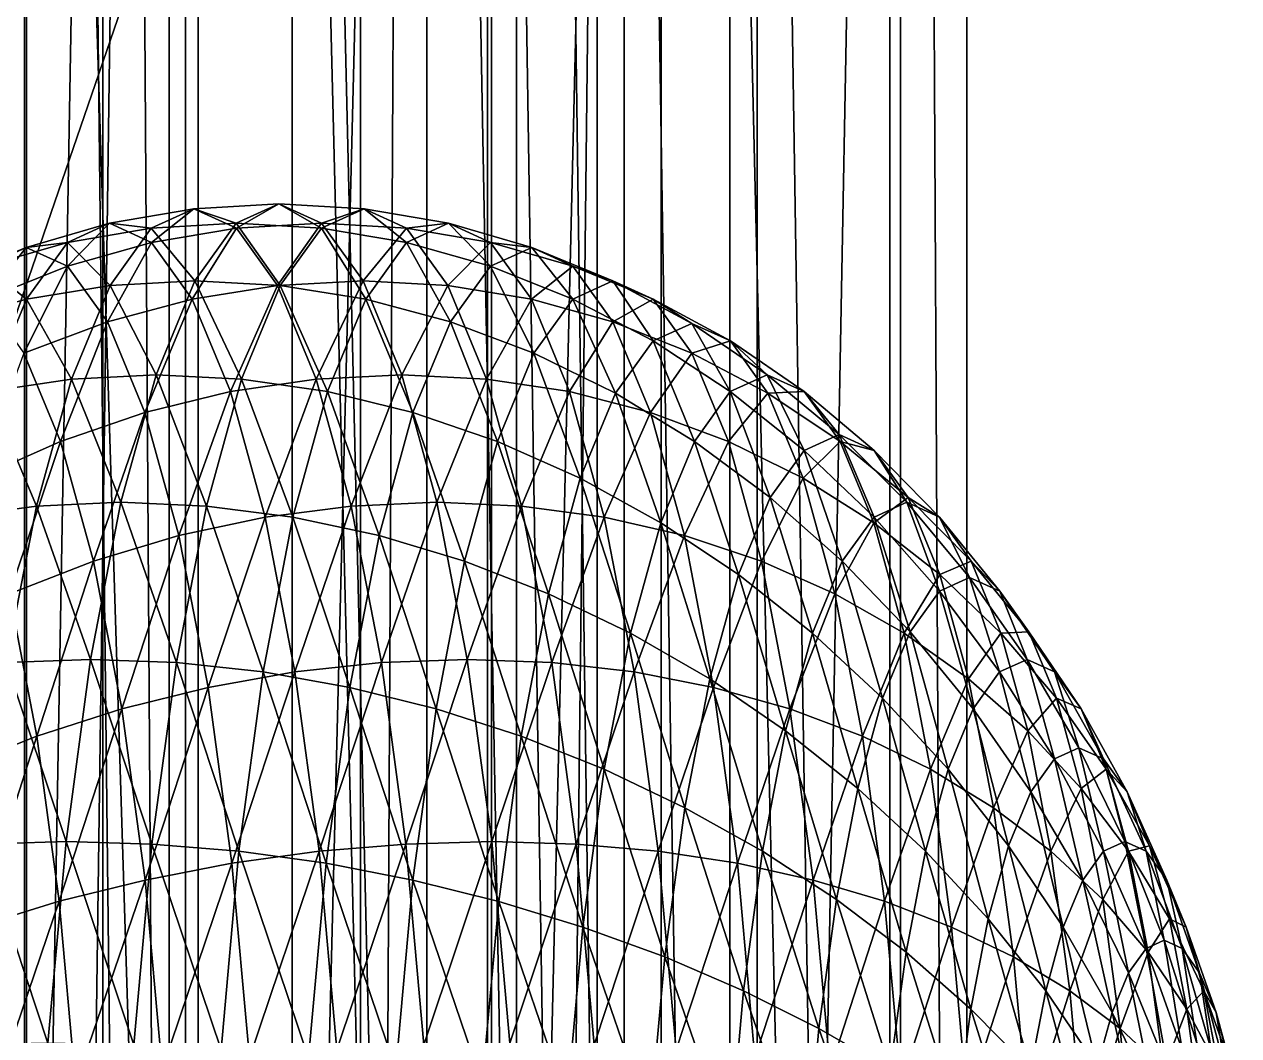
# Model space of a CAD drawing. Header units: metres. Extents: x -1.83 to 1.83, y -2.28 to 6.34.
# Drawn here: x 0.28 to 0.852, y 1.429 to 1.905 of the extents above; entities that cross this region are included whole.
import ezdxf

# ---------------------------------------------------------------- set-up
doc = ezdxf.new("R2010")
doc.units = ezdxf.units.M

msp = doc.modelspace()

# ---------------------------------------------------------------- linework, layer by layer
at = {"layer": 'Prism 17'}
for points in [[(-0.6875, -1.03535, 0.03927), (0.6875, 2.96465, 0.03927), (0.6875, -1.03535, 0.03927)], [(-0.6875, -1.03535, 0.03927), (-0.6875, 2.96465, 0.03927), (0.6875, 2.96465, 0.03927)], [(0.28125, -1.03535, -0.11698), (0.21875, 2.96465, -0.05448), (0.21875, -1.03535, -0.05448)], [(0.28125, -1.03535, -0.11698), (0.28125, 2.96465, -0.11698), (0.21875, 2.96465, -0.05448)], [(0.40625, -1.03535, -0.02323), (0.28125, 2.96465, -0.11698), (0.28125, -1.03535, -0.11698)], [(0.40625, -1.03535, -0.02323), (0.40625, 2.96465, -0.02323), (0.28125, 2.96465, -0.11698)], [(0.5, -1.03535, -0.08573), (0.40625, 2.96465, -0.02323), (0.40625, -1.03535, -0.02323)], [(0.5, -1.03535, -0.08573), (0.5, 2.96465, -0.08573), (0.40625, 2.96465, -0.02323)], [(0.5625, -1.03535, 0.00802), (0.5, 2.96465, -0.08573), (0.5, -1.03535, -0.08573)], [(0.5625, -1.03535, 0.00802), (0.5625, 2.96465, 0.00802), (0.5, 2.96465, -0.08573)], [(0.625, -1.03535, -0.05448), (0.5625, 2.96465, 0.00802), (0.5625, -1.03535, 0.00802)], [(0.625, -1.03535, -0.05448), (0.625, 2.96465, -0.05448), (0.5625, 2.96465, 0.00802)], [(0.6875, -1.03535, 0.03927), (0.625, 2.96465, -0.05448), (0.625, -1.03535, -0.05448)], [(0.6875, -1.03535, 0.03927), (0.6875, 2.96465, 0.03927), (0.625, 2.96465, -0.05448)]]:
    msp.add_3dface(points, dxfattribs=at)
at = {"layer": 'Prism 4'}
for points in [[(0.43834, -1.04699, 0.10907), (0.46953, 4.95301, 0.2558), (0.46953, -1.04699, 0.2558)], [(0.43834, -1.04699, 0.10907), (0.43834, 4.95301, 0.10907), (0.46953, 4.95301, 0.2558)], [(0.54981, -1.04699, 0.0087), (0.43834, 4.95301, 0.10907), (0.43834, -1.04699, 0.10907)], [(0.54981, -1.04699, 0.0087), (0.54981, 4.95301, 0.0087), (0.43834, 4.95301, 0.10907)], [(0.46953, -1.04699, 0.2558), (0.61219, 4.95301, 0.30215), (0.61219, -1.04699, 0.30215)], [(0.46953, -1.04699, 0.2558), (0.46953, 4.95301, 0.2558), (0.61219, 4.95301, 0.30215)], [(0.69247, -1.04699, 0.05506), (0.54981, 4.95301, 0.0087), (0.54981, -1.04699, 0.0087)], [(0.69247, -1.04699, 0.05506), (0.69247, 4.95301, 0.05506), (0.54981, 4.95301, 0.0087)], [(0.61219, -1.04699, 0.30215), (0.72366, 4.95301, 0.20178), (0.72366, -1.04699, 0.20178)], [(0.61219, -1.04699, 0.30215), (0.61219, 4.95301, 0.30215), (0.72366, 4.95301, 0.20178)], [(0.72366, -1.04699, 0.20178), (0.69247, 4.95301, 0.05506), (0.69247, -1.04699, 0.05506)], [(0.72366, -1.04699, 0.20178), (0.72366, 4.95301, 0.20178), (0.69247, 4.95301, 0.05506)]]:
    msp.add_3dface(points, dxfattribs=at)
at = {"layer": 'Prism 5'}
for points in [[(0.2803, -1.04699, 0.34329), (0.36199, 4.95301, 0.46909), (0.36199, -1.04699, 0.46909)], [(0.2803, -1.04699, 0.34329), (0.2803, 4.95301, 0.34329), (0.36199, 4.95301, 0.46909)], [(0.3484, -1.04699, 0.20964), (0.2803, 4.95301, 0.34329), (0.2803, -1.04699, 0.34329)], [(0.3484, -1.04699, 0.20964), (0.3484, 4.95301, 0.20964), (0.2803, 4.95301, 0.34329)], [(0.49819, -1.04699, 0.20179), (0.3484, 4.95301, 0.20964), (0.3484, -1.04699, 0.20964)], [(0.49819, -1.04699, 0.20179), (0.49819, 4.95301, 0.20179), (0.3484, 4.95301, 0.20964)], [(0.36199, -1.04699, 0.46909), (0.51179, 4.95301, 0.46124), (0.51179, -1.04699, 0.46124)], [(0.36199, -1.04699, 0.46909), (0.36199, 4.95301, 0.46909), (0.51179, 4.95301, 0.46124)], [(0.57989, -1.04699, 0.32759), (0.49819, 4.95301, 0.20179), (0.49819, -1.04699, 0.20179)], [(0.57989, -1.04699, 0.32759), (0.57989, 4.95301, 0.32759), (0.49819, 4.95301, 0.20179)], [(0.51179, -1.04699, 0.46124), (0.57989, 4.95301, 0.32759), (0.57989, -1.04699, 0.32759)], [(0.51179, -1.04699, 0.46124), (0.51179, 4.95301, 0.46124), (0.57989, 4.95301, 0.32759)]]:
    msp.add_3dface(points, dxfattribs=at)
at = {"layer": 'Prism 6'}
for points in [[(0.31712, -1.04699, 0.29846), (0.17223, 4.95301, 0.25964), (0.17223, -1.04699, 0.25964)], [(0.31712, -1.04699, 0.29846), (0.31712, 4.95301, 0.29846), (0.17223, 4.95301, 0.25964)], [(0.24987, -1.04699, 0.54942), (0.35594, 4.95301, 0.44335), (0.35594, -1.04699, 0.44335)], [(0.24987, -1.04699, 0.54942), (0.24988, 4.95301, 0.54942), (0.35594, 4.95301, 0.44335)], [(0.35594, -1.04699, 0.44335), (0.31712, 4.95301, 0.29846), (0.31712, -1.04699, 0.29846)], [(0.35594, -1.04699, 0.44335), (0.35594, 4.95301, 0.44335), (0.31712, 4.95301, 0.29846)]]:
    msp.add_3dface(points, dxfattribs=at)
at = {"layer": 'Sphere 5'}
for points in [[(0.33993, 1.80887, 0.21067), (0.32019, 1.81112, 0.15346), (0.35994, 1.81795, 0.18681)], [(0.35994, 1.81795, 0.18681), (0.32019, 1.81112, 0.15346), (0.33997, 1.80214, 0.12987)], [(0.37991, 1.81112, 0.24437), (0.33993, 1.80887, 0.21067), (0.35994, 1.81795, 0.18681)], [(0.35994, 1.81795, 0.18681), (0.33997, 1.80214, 0.12987), (0.37996, 1.80887, 0.16296)], [(0.37991, 1.81112, 0.24437), (0.35994, 1.81795, 0.18681), (0.4, 1.82023, 0.22043)], [(0.4, 1.82023, 0.22043), (0.35994, 1.81795, 0.18681), (0.37996, 1.80887, 0.16296)], [(0.42004, 1.80887, 0.27789), (0.37991, 1.81112, 0.24437), (0.4, 1.82023, 0.22043)], [(0.4, 1.82023, 0.22043), (0.37996, 1.80887, 0.16296), (0.42009, 1.81112, 0.19648)], [(0.42004, 1.80887, 0.27789), (0.4, 1.82023, 0.22043), (0.44006, 1.81795, 0.25404)], [(0.44006, 1.81795, 0.25404), (0.4, 1.82023, 0.22043), (0.42009, 1.81112, 0.19648)], [(0.46003, 1.80214, 0.31098), (0.42004, 1.80887, 0.27789), (0.44006, 1.81795, 0.25404)], [(0.44006, 1.81795, 0.25404), (0.42009, 1.81112, 0.19648), (0.46007, 1.80887, 0.23019)], [(0.46003, 1.80214, 0.31098), (0.44006, 1.81795, 0.25404), (0.47981, 1.81112, 0.2874)], [(0.47981, 1.81112, 0.2874), (0.44006, 1.81795, 0.25404), (0.46007, 1.80887, 0.23019)], [(0.3004, 1.80214, 0.17704), (0.28104, 1.79979, 0.12061), (0.32019, 1.81112, 0.15346)], [(0.32019, 1.81112, 0.15346), (0.28104, 1.79979, 0.12061), (0.30045, 1.79098, 0.09748)], [(0.33993, 1.80887, 0.21067), (0.3004, 1.80214, 0.17704), (0.32019, 1.81112, 0.15346)], [(0.32052, 1.7819, 0.23379), (0.3004, 1.80214, 0.17704), (0.33993, 1.80887, 0.21067)], [(0.32019, 1.81112, 0.15346), (0.30045, 1.79098, 0.09748), (0.33997, 1.80214, 0.12987)], [(0.36043, 1.78405, 0.26759), (0.32052, 1.7819, 0.23379), (0.33993, 1.80887, 0.21067)], [(0.36043, 1.78405, 0.26759), (0.33993, 1.80887, 0.21067), (0.37991, 1.81112, 0.24437)], [(0.37996, 1.80887, 0.16296), (0.33997, 1.80214, 0.12987), (0.35916, 1.77548, 0.10701)], [(0.37996, 1.80887, 0.16296), (0.35916, 1.77548, 0.10701), (0.39936, 1.7819, 0.13983)], [(0.40064, 1.7819, 0.30102), (0.36043, 1.78405, 0.26759), (0.37991, 1.81112, 0.24437)], [(0.40064, 1.7819, 0.30102), (0.37991, 1.81112, 0.24437), (0.42004, 1.80887, 0.27789)], [(0.42009, 1.81112, 0.19648), (0.37996, 1.80887, 0.16296), (0.39936, 1.7819, 0.13983)], [(0.42009, 1.81112, 0.19648), (0.39936, 1.7819, 0.13983), (0.43957, 1.78405, 0.17327)], [(0.44084, 1.77548, 0.33384), (0.40064, 1.7819, 0.30102), (0.42004, 1.80887, 0.27789)], [(0.44084, 1.77548, 0.33384), (0.42004, 1.80887, 0.27789), (0.46003, 1.80214, 0.31098)], [(0.46007, 1.80887, 0.23019), (0.42009, 1.81112, 0.19648), (0.43957, 1.78405, 0.17327)], [(0.46007, 1.80887, 0.23019), (0.43957, 1.78405, 0.17327), (0.47948, 1.7819, 0.20706)], [(0.49955, 1.79098, 0.34337), (0.46003, 1.80214, 0.31098), (0.47981, 1.81112, 0.2874)], [(0.47981, 1.81112, 0.2874), (0.46007, 1.80887, 0.23019), (0.4996, 1.80214, 0.26382)], [(0.4996, 1.80214, 0.26382), (0.46007, 1.80887, 0.23019), (0.47948, 1.7819, 0.20706)], [(0.49955, 1.79098, 0.34337), (0.47981, 1.81112, 0.2874), (0.51896, 1.79979, 0.32025)], [(0.51896, 1.79979, 0.32025), (0.47981, 1.81112, 0.2874), (0.4996, 1.80214, 0.26382)], [(0.3004, 1.80214, 0.17704), (0.26163, 1.79098, 0.14374), (0.28104, 1.79979, 0.12061)], [(0.28122, 1.77548, 0.1999), (0.26163, 1.79098, 0.14374), (0.3004, 1.80214, 0.17704)], [(0.32052, 1.7819, 0.23379), (0.28122, 1.77548, 0.1999), (0.3004, 1.80214, 0.17704)], [(0.33997, 1.80214, 0.12987), (0.30045, 1.79098, 0.09748), (0.31926, 1.76484, 0.07505)], [(0.33997, 1.80214, 0.12987), (0.31926, 1.76484, 0.07505), (0.35916, 1.77548, 0.10701)], [(0.48074, 1.76484, 0.3658), (0.44084, 1.77548, 0.33384), (0.46003, 1.80214, 0.31098)], [(0.48074, 1.76484, 0.3658), (0.46003, 1.80214, 0.31098), (0.49955, 1.79098, 0.34337)], [(0.4996, 1.80214, 0.26382), (0.47948, 1.7819, 0.20706), (0.51878, 1.77548, 0.24095)], [(0.53837, 1.79098, 0.29712), (0.4996, 1.80214, 0.26382), (0.51878, 1.77548, 0.24095)], [(0.51896, 1.79979, 0.32025), (0.4996, 1.80214, 0.26382), (0.53837, 1.79098, 0.29712)], [(0.26163, 1.79098, 0.14374), (0.2428, 1.78405, 0.08852), (0.28104, 1.79979, 0.12061)], [(0.28104, 1.79979, 0.12061), (0.2428, 1.78405, 0.08852), (0.26168, 1.77548, 0.06602)], [(0.28104, 1.79979, 0.12061), (0.26168, 1.77548, 0.06602), (0.30045, 1.79098, 0.09748)], [(0.53832, 1.77548, 0.37483), (0.49955, 1.79098, 0.34337), (0.51896, 1.79979, 0.32025)], [(0.53832, 1.77548, 0.37483), (0.51896, 1.79979, 0.32025), (0.5572, 1.78405, 0.35233)], [(0.5572, 1.78405, 0.35233), (0.51896, 1.79979, 0.32025), (0.53837, 1.79098, 0.29712)], [(0.28122, 1.77548, 0.1999), (0.24282, 1.76484, 0.16616), (0.26163, 1.79098, 0.14374)], [(0.30045, 1.79098, 0.09748), (0.26168, 1.77548, 0.06602), (0.27998, 1.75005, 0.0442)], [(0.30045, 1.79098, 0.09748), (0.27998, 1.75005, 0.0442), (0.31926, 1.76484, 0.07505)], [(0.52002, 1.75005, 0.39665), (0.48074, 1.76484, 0.3658), (0.49955, 1.79098, 0.34337)], [(0.52002, 1.75005, 0.39665), (0.49955, 1.79098, 0.34337), (0.53832, 1.77548, 0.37483)], [(0.53837, 1.79098, 0.29712), (0.51878, 1.77548, 0.24095), (0.55718, 1.76484, 0.27469)], [(0.57608, 1.77548, 0.32983), (0.53837, 1.79098, 0.29712), (0.55718, 1.76484, 0.27469)], [(0.5572, 1.78405, 0.35233), (0.53837, 1.79098, 0.29712), (0.57608, 1.77548, 0.32983)], [(0.34215, 1.73985, 0.28937), (0.32052, 1.7819, 0.23379), (0.36043, 1.78405, 0.26759)], [(0.38243, 1.73787, 0.32272), (0.34215, 1.73985, 0.28937), (0.36043, 1.78405, 0.26759)], [(0.38243, 1.73787, 0.32272), (0.36043, 1.78405, 0.26759), (0.40064, 1.7819, 0.30102)], [(0.43957, 1.78405, 0.17327), (0.39936, 1.7819, 0.13983), (0.41757, 1.73787, 0.11813)], [(0.43957, 1.78405, 0.17327), (0.41757, 1.73787, 0.11813), (0.45785, 1.73985, 0.15148)], [(0.47948, 1.7819, 0.20706), (0.43957, 1.78405, 0.17327), (0.45785, 1.73985, 0.15148)], [(0.57604, 1.75576, 0.40512), (0.53832, 1.77548, 0.37483), (0.5572, 1.78405, 0.35233)], [(0.57604, 1.75576, 0.40512), (0.5572, 1.78405, 0.35233), (0.59425, 1.76402, 0.38342)], [(0.59425, 1.76402, 0.38342), (0.5572, 1.78405, 0.35233), (0.57608, 1.77548, 0.32983)], [(0.30231, 1.73787, 0.25549), (0.28122, 1.77548, 0.1999), (0.32052, 1.7819, 0.23379)], [(0.34215, 1.73985, 0.28937), (0.30231, 1.73787, 0.25549), (0.32052, 1.7819, 0.23379)], [(0.39936, 1.7819, 0.13983), (0.35916, 1.77548, 0.10701), (0.37716, 1.73195, 0.08556)], [(0.39936, 1.7819, 0.13983), (0.37716, 1.73195, 0.08556), (0.41757, 1.73787, 0.11813)], [(0.42284, 1.73195, 0.35529), (0.38243, 1.73787, 0.32272), (0.40064, 1.7819, 0.30102)], [(0.42284, 1.73195, 0.35529), (0.40064, 1.7819, 0.30102), (0.44084, 1.77548, 0.33384)], [(0.47948, 1.7819, 0.20706), (0.45785, 1.73985, 0.15148), (0.49769, 1.73787, 0.18536)], [(0.51878, 1.77548, 0.24095), (0.47948, 1.7819, 0.20706), (0.49769, 1.73787, 0.18536)], [(0.26321, 1.73195, 0.22135), (0.24282, 1.76484, 0.16616), (0.28122, 1.77548, 0.1999)], [(0.30231, 1.73787, 0.25549), (0.26321, 1.73195, 0.22135), (0.28122, 1.77548, 0.1999)], [(0.35916, 1.77548, 0.10701), (0.31926, 1.76484, 0.07505), (0.33692, 1.72214, 0.05401)], [(0.35916, 1.77548, 0.10701), (0.33692, 1.72214, 0.05401), (0.37716, 1.73195, 0.08556)], [(0.46308, 1.72214, 0.38684), (0.42284, 1.73195, 0.35529), (0.44084, 1.77548, 0.33384)], [(0.46308, 1.72214, 0.38684), (0.44084, 1.77548, 0.33384), (0.48074, 1.76484, 0.3658)], [(0.51878, 1.77548, 0.24095), (0.49769, 1.73787, 0.18536), (0.53679, 1.73195, 0.2195)], [(0.55718, 1.76484, 0.27469), (0.51878, 1.77548, 0.24095), (0.53679, 1.73195, 0.2195)], [(0.55838, 1.73122, 0.42616), (0.52002, 1.75005, 0.39665), (0.53832, 1.77548, 0.37483)], [(0.55838, 1.73122, 0.42616), (0.53832, 1.77548, 0.37483), (0.57604, 1.75576, 0.40512)], [(0.57608, 1.77548, 0.32983), (0.55718, 1.76484, 0.27469), (0.59439, 1.75005, 0.30802)], [(0.61246, 1.75576, 0.36172), (0.57608, 1.77548, 0.32983), (0.59439, 1.75005, 0.30802)], [(0.59425, 1.76402, 0.38342), (0.57608, 1.77548, 0.32983), (0.61246, 1.75576, 0.36172)], [(0.31926, 1.76484, 0.07505), (0.27998, 1.75005, 0.0442), (0.29716, 1.70851, 0.02373)], [(0.31926, 1.76484, 0.07505), (0.29716, 1.70851, 0.02373), (0.33692, 1.72214, 0.05401)], [(0.50284, 1.70851, 0.41712), (0.46308, 1.72214, 0.38684), (0.48074, 1.76484, 0.3658)], [(0.50284, 1.70851, 0.41712), (0.48074, 1.76484, 0.3658), (0.52002, 1.75005, 0.39665)], [(0.55718, 1.76484, 0.27469), (0.53679, 1.73195, 0.2195), (0.57484, 1.72214, 0.25365)], [(0.59439, 1.75005, 0.30802), (0.55718, 1.76484, 0.27469), (0.57484, 1.72214, 0.25365)], [(0.61241, 1.73195, 0.434), (0.57604, 1.75576, 0.40512), (0.59425, 1.76402, 0.38342)], [(0.61241, 1.73195, 0.434), (0.59425, 1.76402, 0.38342), (0.62981, 1.73985, 0.41326)], [(0.62981, 1.73985, 0.41326), (0.59425, 1.76402, 0.38342), (0.61246, 1.75576, 0.36172)], [(0.59554, 1.70851, 0.4541), (0.55838, 1.73122, 0.42616), (0.57604, 1.75576, 0.40512)], [(0.59554, 1.70851, 0.4541), (0.57604, 1.75576, 0.40512), (0.61241, 1.73195, 0.434)], [(0.61246, 1.75576, 0.36172), (0.59439, 1.75005, 0.30802), (0.63011, 1.73122, 0.34068)], [(0.64721, 1.73195, 0.39253), (0.61246, 1.75576, 0.36172), (0.63011, 1.73122, 0.34068)], [(0.62981, 1.73985, 0.41326), (0.61246, 1.75576, 0.36172), (0.64721, 1.73195, 0.39253)], [(0.27998, 1.75005, 0.0442), (0.25818, 1.69116, -0.00505), (0.29716, 1.70851, 0.02373)], [(0.54182, 1.69116, 0.4459), (0.50284, 1.70851, 0.41712), (0.52002, 1.75005, 0.39665)], [(0.54182, 1.69116, 0.4459), (0.52002, 1.75005, 0.39665), (0.55838, 1.73122, 0.42616)], [(0.59439, 1.75005, 0.30802), (0.57484, 1.72214, 0.25365), (0.61156, 1.70851, 0.28755)], [(0.63011, 1.73122, 0.34068), (0.59439, 1.75005, 0.30802), (0.61156, 1.70851, 0.28755)], [(0.28585, 1.67811, 0.27511), (0.26321, 1.73195, 0.22135), (0.30231, 1.73787, 0.25549)], [(0.32563, 1.67986, 0.30906), (0.28585, 1.67811, 0.27511), (0.30231, 1.73787, 0.25549)], [(0.32563, 1.67986, 0.30906), (0.30231, 1.73787, 0.25549), (0.34215, 1.73985, 0.28937)], [(0.36597, 1.67811, 0.34234), (0.32563, 1.67986, 0.30906), (0.34215, 1.73985, 0.28937)], [(0.36597, 1.67811, 0.34234), (0.34215, 1.73985, 0.28937), (0.38243, 1.73787, 0.32272)], [(0.40657, 1.67288, 0.37468), (0.36597, 1.67811, 0.34234), (0.38243, 1.73787, 0.32272)], [(0.41757, 1.73787, 0.11813), (0.37716, 1.73195, 0.08556), (0.39343, 1.67288, 0.06617)], [(0.40657, 1.67288, 0.37468), (0.38243, 1.73787, 0.32272), (0.42284, 1.73195, 0.35529)], [(0.41757, 1.73787, 0.11813), (0.39343, 1.67288, 0.06617), (0.43403, 1.67811, 0.09852)], [(0.45785, 1.73985, 0.15148), (0.41757, 1.73787, 0.11813), (0.43403, 1.67811, 0.09852)], [(0.45785, 1.73985, 0.15148), (0.43403, 1.67811, 0.09852), (0.47437, 1.67986, 0.13179)], [(0.49769, 1.73787, 0.18536), (0.45785, 1.73985, 0.15148), (0.47437, 1.67986, 0.13179)], [(0.49769, 1.73787, 0.18536), (0.47437, 1.67986, 0.13179), (0.51415, 1.67811, 0.16574)], [(0.53679, 1.73195, 0.2195), (0.49769, 1.73787, 0.18536), (0.51415, 1.67811, 0.16574)], [(0.64717, 1.70426, 0.46125), (0.61241, 1.73195, 0.434), (0.62981, 1.73985, 0.41326)], [(0.64717, 1.70426, 0.46125), (0.62981, 1.73985, 0.41326), (0.66363, 1.71172, 0.44164)], [(0.66363, 1.71172, 0.44164), (0.62981, 1.73985, 0.41326), (0.64721, 1.73195, 0.39253)], [(0.28585, 1.67811, 0.27511), (0.24694, 1.67288, 0.24074), (0.26321, 1.73195, 0.22135)], [(0.37716, 1.73195, 0.08556), (0.33692, 1.72214, 0.05401), (0.35288, 1.6642, 0.03499)], [(0.37716, 1.73195, 0.08556), (0.35288, 1.6642, 0.03499), (0.39343, 1.67288, 0.06617)], [(0.44712, 1.6642, 0.40586), (0.40657, 1.67288, 0.37468), (0.42284, 1.73195, 0.35529)], [(0.44712, 1.6642, 0.40586), (0.42284, 1.73195, 0.35529), (0.46308, 1.72214, 0.38684)], [(0.53679, 1.73195, 0.2195), (0.51415, 1.67811, 0.16574), (0.55305, 1.67288, 0.20011)], [(0.57484, 1.72214, 0.25365), (0.53679, 1.73195, 0.2195), (0.55305, 1.67288, 0.20011)], [(0.63122, 1.68208, 0.48027), (0.59554, 1.70851, 0.4541), (0.61241, 1.73195, 0.434)], [(0.63122, 1.68208, 0.48027), (0.61241, 1.73195, 0.434), (0.64717, 1.70426, 0.46125)], [(0.64721, 1.73195, 0.39253), (0.63011, 1.73122, 0.34068), (0.66408, 1.70851, 0.37242)], [(0.68009, 1.70426, 0.42203), (0.64721, 1.73195, 0.39253), (0.66408, 1.70851, 0.37242)], [(0.66363, 1.71172, 0.44164), (0.64721, 1.73195, 0.39253), (0.68009, 1.70426, 0.42203)], [(0.57971, 1.67023, 0.47297), (0.54182, 1.69116, 0.4459), (0.55838, 1.73122, 0.42616)], [(0.57971, 1.67023, 0.47297), (0.55838, 1.73122, 0.42616), (0.59554, 1.70851, 0.4541)], [(0.63011, 1.73122, 0.34068), (0.61156, 1.70851, 0.28755), (0.64668, 1.69116, 0.32093)], [(0.66408, 1.70851, 0.37242), (0.63011, 1.73122, 0.34068), (0.64668, 1.69116, 0.32093)], [(0.33692, 1.72214, 0.05401), (0.29716, 1.70851, 0.02373), (0.31268, 1.65214, 0.00523)], [(0.33692, 1.72214, 0.05401), (0.31268, 1.65214, 0.00523), (0.35288, 1.6642, 0.03499)], [(0.48731, 1.65214, 0.43562), (0.44712, 1.6642, 0.40586), (0.46308, 1.72214, 0.38684)], [(0.48731, 1.65214, 0.43562), (0.46308, 1.72214, 0.38684), (0.50284, 1.70851, 0.41712)], [(0.57484, 1.72214, 0.25365), (0.55305, 1.67288, 0.20011), (0.5908, 1.6642, 0.23463)], [(0.61156, 1.70851, 0.28755), (0.57484, 1.72214, 0.25365), (0.5908, 1.6642, 0.23463)], [(0.68005, 1.67288, 0.48667), (0.64717, 1.70426, 0.46125), (0.66363, 1.71172, 0.44164)], [(0.68005, 1.67288, 0.48667), (0.66363, 1.71172, 0.44164), (0.69544, 1.67986, 0.46833)], [(0.69544, 1.67986, 0.46833), (0.66363, 1.71172, 0.44164), (0.68009, 1.70426, 0.42203)], [(0.29716, 1.70851, 0.02373), (0.25818, 1.69116, -0.00505), (0.27316, 1.6368, -0.02289)], [(0.29716, 1.70851, 0.02373), (0.27316, 1.6368, -0.02289), (0.31268, 1.65214, 0.00523)], [(0.52684, 1.6368, 0.46375), (0.48731, 1.65214, 0.43562), (0.50284, 1.70851, 0.41712)], [(0.52684, 1.6368, 0.46375), (0.50284, 1.70851, 0.41712), (0.54182, 1.69116, 0.4459)], [(0.61624, 1.64588, 0.49811), (0.57971, 1.67023, 0.47297), (0.59554, 1.70851, 0.4541)], [(0.61156, 1.70851, 0.28755), (0.5908, 1.6642, 0.23463), (0.62709, 1.65214, 0.26905)], [(0.61624, 1.64588, 0.49811), (0.59554, 1.70851, 0.4541), (0.63122, 1.68208, 0.48027)], [(0.64668, 1.69116, 0.32093), (0.61156, 1.70851, 0.28755), (0.62709, 1.65214, 0.26905)], [(0.66513, 1.65214, 0.50446), (0.63122, 1.68208, 0.48027), (0.64717, 1.70426, 0.46125)], [(0.66408, 1.70851, 0.37242), (0.64668, 1.69116, 0.32093), (0.67991, 1.67023, 0.35356)], [(0.66513, 1.65214, 0.50446), (0.64717, 1.70426, 0.46125), (0.68005, 1.67288, 0.48667)], [(0.69605, 1.68208, 0.40301), (0.66408, 1.70851, 0.37242), (0.67991, 1.67023, 0.35356)], [(0.68009, 1.70426, 0.42203), (0.66408, 1.70851, 0.37242), (0.69605, 1.68208, 0.40301)], [(0.71083, 1.67288, 0.44999), (0.68009, 1.70426, 0.42203), (0.69605, 1.68208, 0.40301)], [(0.69544, 1.67986, 0.46833), (0.68009, 1.70426, 0.42203), (0.71083, 1.67288, 0.44999)], [(0.56541, 1.61828, 0.49002), (0.52684, 1.6368, 0.46375), (0.54182, 1.69116, 0.4459)], [(0.56541, 1.61828, 0.49002), (0.54182, 1.69116, 0.4459), (0.57971, 1.67023, 0.47297)], [(0.64668, 1.69116, 0.32093), (0.62709, 1.65214, 0.26905), (0.66165, 1.6368, 0.30309)], [(0.67991, 1.67023, 0.35356), (0.64668, 1.69116, 0.32093), (0.66165, 1.6368, 0.30309)], [(0.65113, 1.61828, 0.52115), (0.61624, 1.64588, 0.49811), (0.63122, 1.68208, 0.48027)], [(0.65113, 1.61828, 0.52115), (0.63122, 1.68208, 0.48027), (0.66513, 1.65214, 0.50446)], [(0.69605, 1.68208, 0.40301), (0.67991, 1.67023, 0.35356), (0.71102, 1.64588, 0.38516)], [(0.72576, 1.65214, 0.43221), (0.69605, 1.68208, 0.40301), (0.71102, 1.64588, 0.38516)], [(0.71083, 1.67288, 0.44999), (0.69605, 1.68208, 0.40301), (0.72576, 1.65214, 0.43221)], [(0.27165, 1.60444, 0.29204), (0.24694, 1.67288, 0.24074), (0.28585, 1.67811, 0.27511)], [(0.31137, 1.6059, 0.32605), (0.27165, 1.60444, 0.29204), (0.28585, 1.67811, 0.27511)], [(0.31137, 1.6059, 0.32605), (0.28585, 1.67811, 0.27511), (0.32563, 1.67986, 0.30906)], [(0.35176, 1.60444, 0.35927), (0.31137, 1.6059, 0.32605), (0.32563, 1.67986, 0.30906)], [(0.35176, 1.60444, 0.35927), (0.32563, 1.67986, 0.30906), (0.36597, 1.67811, 0.34234)], [(0.39253, 1.60005, 0.39142), (0.35176, 1.60444, 0.35927), (0.36597, 1.67811, 0.34234)], [(0.39253, 1.60005, 0.39142), (0.36597, 1.67811, 0.34234), (0.40657, 1.67288, 0.37468)], [(0.43403, 1.67811, 0.09852), (0.39343, 1.67288, 0.06617), (0.40747, 1.60005, 0.04943)], [(0.43403, 1.67811, 0.09852), (0.40747, 1.60005, 0.04943), (0.44824, 1.60444, 0.08159)], [(0.47437, 1.67986, 0.13179), (0.43403, 1.67811, 0.09852), (0.44824, 1.60444, 0.08159)], [(0.47437, 1.67986, 0.13179), (0.44824, 1.60444, 0.08159), (0.48863, 1.60591, 0.1148)], [(0.51415, 1.67811, 0.16574), (0.47437, 1.67986, 0.13179), (0.48863, 1.60591, 0.1148)], [(0.51415, 1.67811, 0.16574), (0.48863, 1.60591, 0.1148), (0.52835, 1.60444, 0.14881)], [(0.55305, 1.67288, 0.20011), (0.51415, 1.67811, 0.16574), (0.52835, 1.60444, 0.14881)], [(0.7108, 1.63805, 0.51007), (0.68005, 1.67288, 0.48667), (0.69544, 1.67986, 0.46833)], [(0.7108, 1.63805, 0.51007), (0.69544, 1.67986, 0.46833), (0.72501, 1.6445, 0.49314)], [(0.72501, 1.6445, 0.49314), (0.69544, 1.67986, 0.46833), (0.71083, 1.67288, 0.44999)], [(0.39343, 1.67288, 0.06617), (0.35288, 1.6642, 0.03499), (0.36665, 1.59276, 0.01858)], [(0.39343, 1.67288, 0.06617), (0.36665, 1.59276, 0.01858), (0.40747, 1.60005, 0.04943)], [(0.43335, 1.59276, 0.42227), (0.39253, 1.60005, 0.39142), (0.40657, 1.67288, 0.37468)], [(0.43335, 1.59276, 0.42227), (0.40657, 1.67288, 0.37468), (0.44712, 1.6642, 0.40586)], [(0.55305, 1.67288, 0.20011), (0.52835, 1.60444, 0.14881), (0.5671, 1.60005, 0.18337)], [(0.5908, 1.6642, 0.23463), (0.55305, 1.67288, 0.20011), (0.5671, 1.60005, 0.18337)], [(0.60271, 1.59674, 0.51424), (0.56541, 1.61828, 0.49002), (0.57971, 1.67023, 0.47297)], [(0.60271, 1.59674, 0.51424), (0.57971, 1.67023, 0.47297), (0.61624, 1.64588, 0.49811)], [(0.67991, 1.67023, 0.35356), (0.66165, 1.6368, 0.30309), (0.69422, 1.61828, 0.3365)], [(0.69702, 1.61891, 0.52649), (0.66513, 1.65214, 0.50446), (0.68005, 1.67288, 0.48667)], [(0.71102, 1.64588, 0.38516), (0.67991, 1.67023, 0.35356), (0.69422, 1.61828, 0.3365)], [(0.69702, 1.61891, 0.52649), (0.68005, 1.67288, 0.48667), (0.7108, 1.63805, 0.51007)], [(0.73921, 1.63805, 0.47621), (0.71083, 1.67288, 0.44999), (0.72576, 1.65214, 0.43221)], [(0.72501, 1.6445, 0.49314), (0.71083, 1.67288, 0.44999), (0.73921, 1.63805, 0.47621)], [(0.35288, 1.6642, 0.03499), (0.31268, 1.65214, 0.00523), (0.32609, 1.58265, -0.01074)], [(0.35288, 1.6642, 0.03499), (0.32609, 1.58265, -0.01074), (0.36665, 1.59276, 0.01858)], [(0.47391, 1.58265, 0.45159), (0.43335, 1.59276, 0.42227), (0.44712, 1.6642, 0.40586)], [(0.47391, 1.58265, 0.45159), (0.44712, 1.6642, 0.40586), (0.48731, 1.65214, 0.43562)], [(0.5908, 1.6642, 0.23463), (0.5671, 1.60005, 0.18337), (0.60457, 1.59276, 0.21822)], [(0.62709, 1.65214, 0.26905), (0.5908, 1.6642, 0.23463), (0.60457, 1.59276, 0.21822)], [(0.31268, 1.65214, 0.00523), (0.27316, 1.6368, -0.02289), (0.28608, 1.56977, -0.0383)], [(0.31268, 1.65214, 0.00523), (0.28608, 1.56977, -0.0383), (0.32609, 1.58265, -0.01074)], [(0.51392, 1.56977, 0.47915), (0.47391, 1.58265, 0.45159), (0.48731, 1.65214, 0.43562)], [(0.51392, 1.56977, 0.47915), (0.48731, 1.65214, 0.43562), (0.52684, 1.6368, 0.46375)], [(0.62709, 1.65214, 0.26905), (0.60457, 1.59276, 0.21822), (0.64049, 1.58265, 0.25308)], [(0.66165, 1.6368, 0.30309), (0.62709, 1.65214, 0.26905), (0.64049, 1.58265, 0.25308)], [(0.6841, 1.58766, 0.54189), (0.65113, 1.61828, 0.52115), (0.66513, 1.65214, 0.50446)], [(0.6841, 1.58766, 0.54189), (0.66513, 1.65214, 0.50446), (0.69702, 1.61891, 0.52649)], [(0.72576, 1.65214, 0.43221), (0.71102, 1.64588, 0.38516), (0.73976, 1.61828, 0.41552)], [(0.75299, 1.61891, 0.45979), (0.72576, 1.65214, 0.43221), (0.73976, 1.61828, 0.41552)], [(0.73921, 1.63805, 0.47621), (0.72576, 1.65214, 0.43221), (0.75299, 1.61891, 0.45979)], [(0.63847, 1.57233, 0.53623), (0.60271, 1.59674, 0.51424), (0.61624, 1.64588, 0.49811)], [(0.63847, 1.57233, 0.53623), (0.61624, 1.64588, 0.49811), (0.65113, 1.61828, 0.52115)], [(0.71102, 1.64588, 0.38516), (0.69422, 1.61828, 0.3365), (0.72455, 1.59674, 0.36904)], [(0.73918, 1.60005, 0.53126), (0.7108, 1.63805, 0.51007), (0.72501, 1.6445, 0.49314)], [(0.73976, 1.61828, 0.41552), (0.71102, 1.64588, 0.38516), (0.72455, 1.59674, 0.36904)], [(0.73918, 1.60005, 0.53126), (0.72501, 1.6445, 0.49314), (0.75209, 1.6059, 0.51587)], [(0.75209, 1.6059, 0.51587), (0.72501, 1.6445, 0.49314), (0.73921, 1.63805, 0.47621)], [(0.27316, 1.6368, -0.02289), (0.24694, 1.55423, -0.06389), (0.28608, 1.56977, -0.0383)], [(0.55305, 1.55423, 0.50474), (0.51392, 1.56977, 0.47915), (0.52684, 1.6368, 0.46375)], [(0.55305, 1.55423, 0.50474), (0.52684, 1.6368, 0.46375), (0.56541, 1.61828, 0.49002)], [(0.66165, 1.6368, 0.30309), (0.64049, 1.58265, 0.25308), (0.67457, 1.56977, 0.28769)], [(0.69422, 1.61828, 0.3365), (0.66165, 1.6368, 0.30309), (0.67457, 1.56977, 0.28769)], [(0.72666, 1.58265, 0.54618), (0.69702, 1.61891, 0.52649), (0.7108, 1.63805, 0.51007)], [(0.72666, 1.58265, 0.54618), (0.7108, 1.63805, 0.51007), (0.73918, 1.60005, 0.53126)], [(0.76501, 1.60005, 0.50048), (0.73921, 1.63805, 0.47621), (0.75299, 1.61891, 0.45979)], [(0.75209, 1.6059, 0.51587), (0.73921, 1.63805, 0.47621), (0.76501, 1.60005, 0.50048)], [(0.59103, 1.53616, 0.52816), (0.55305, 1.55423, 0.50474), (0.56541, 1.61828, 0.49002)], [(0.59103, 1.53616, 0.52816), (0.56541, 1.61828, 0.49002), (0.60271, 1.59674, 0.51424)], [(0.67242, 1.54524, 0.55581), (0.63847, 1.57233, 0.53623), (0.65113, 1.61828, 0.52115)], [(0.67242, 1.54524, 0.55581), (0.65113, 1.61828, 0.52115), (0.6841, 1.58766, 0.54189)], [(0.69422, 1.61828, 0.3365), (0.67457, 1.56977, 0.28769), (0.70657, 1.55423, 0.32179)], [(0.71491, 1.55423, 0.56019), (0.6841, 1.58766, 0.54189), (0.69702, 1.61891, 0.52649)], [(0.72455, 1.59674, 0.36904), (0.69422, 1.61828, 0.3365), (0.70657, 1.55423, 0.32179)], [(0.71491, 1.55423, 0.56019), (0.69702, 1.61891, 0.52649), (0.72666, 1.58265, 0.54618)], [(0.73976, 1.61828, 0.41552), (0.72455, 1.59674, 0.36904), (0.75241, 1.57233, 0.40044)], [(0.75299, 1.61891, 0.45979), (0.73976, 1.61828, 0.41552), (0.76591, 1.58766, 0.44439)], [(0.76591, 1.58766, 0.44439), (0.73976, 1.61828, 0.41552), (0.75241, 1.57233, 0.40044)], [(0.77753, 1.58265, 0.48555), (0.75299, 1.61891, 0.45979), (0.76591, 1.58766, 0.44439)], [(0.76501, 1.60005, 0.50048), (0.75299, 1.61891, 0.45979), (0.77753, 1.58265, 0.48555)], [(0.2998, 1.52023, 0.33984), (0.26012, 1.51909, 0.30577), (0.27165, 1.60444, 0.29204)], [(0.2998, 1.52023, 0.33984), (0.27165, 1.60444, 0.29204), (0.31137, 1.6059, 0.32605)], [(0.34024, 1.51909, 0.373), (0.2998, 1.52023, 0.33984), (0.31137, 1.6059, 0.32605)], [(0.34024, 1.51909, 0.373), (0.31137, 1.6059, 0.32605), (0.35176, 1.60444, 0.35927)], [(0.38113, 1.51567, 0.405), (0.34024, 1.51909, 0.373), (0.35176, 1.60444, 0.35927)], [(0.38113, 1.51567, 0.405), (0.35176, 1.60444, 0.35927), (0.39253, 1.60005, 0.39142)], [(0.44824, 1.60444, 0.08159), (0.40747, 1.60005, 0.04943), (0.41886, 1.51568, 0.03585)], [(0.44824, 1.60444, 0.08159), (0.41886, 1.51568, 0.03585), (0.45976, 1.51909, 0.06785)], [(0.48863, 1.60591, 0.1148), (0.44824, 1.60444, 0.08159), (0.45976, 1.51909, 0.06785)], [(0.48863, 1.60591, 0.1148), (0.45976, 1.51909, 0.06785), (0.5002, 1.52023, 0.10101)], [(0.52835, 1.60444, 0.14881), (0.48863, 1.60591, 0.1148), (0.5002, 1.52023, 0.10101)], [(0.52835, 1.60444, 0.14881), (0.5002, 1.52023, 0.10101), (0.53988, 1.51909, 0.13508)], [(0.5671, 1.60005, 0.18337), (0.52835, 1.60444, 0.14881), (0.53988, 1.51909, 0.13508)], [(0.76498, 1.55915, 0.55008), (0.73918, 1.60005, 0.53126), (0.75209, 1.6059, 0.51587)], [(0.76498, 1.55915, 0.55008), (0.75209, 1.6059, 0.51587), (0.7765, 1.56438, 0.53635)], [(0.7765, 1.56438, 0.53635), (0.75209, 1.6059, 0.51587), (0.76501, 1.60005, 0.50048)], [(0.40747, 1.60005, 0.04943), (0.36665, 1.59276, 0.01858), (0.37783, 1.51001, 0.00526)], [(0.40747, 1.60005, 0.04943), (0.37783, 1.51001, 0.00526), (0.41886, 1.51568, 0.03585)], [(0.42217, 1.51001, 0.43559), (0.38113, 1.51567, 0.405), (0.39253, 1.60005, 0.39142)], [(0.42217, 1.51001, 0.43559), (0.39253, 1.60005, 0.39142), (0.43335, 1.59276, 0.42227)], [(0.5671, 1.60005, 0.18337), (0.53988, 1.51909, 0.13508), (0.57849, 1.51568, 0.1698)], [(0.60457, 1.59276, 0.21822), (0.5671, 1.60005, 0.18337), (0.57849, 1.51568, 0.1698)], [(0.62755, 1.51567, 0.54925), (0.59103, 1.53616, 0.52816), (0.60271, 1.59674, 0.51424)], [(0.62755, 1.51567, 0.54925), (0.60271, 1.59674, 0.51424), (0.63847, 1.57233, 0.53623)], [(0.72455, 1.59674, 0.36904), (0.70657, 1.55423, 0.32179), (0.73623, 1.53616, 0.35511)], [(0.75241, 1.57233, 0.40044), (0.72455, 1.59674, 0.36904), (0.73623, 1.53616, 0.35511)], [(0.75381, 1.54362, 0.5634), (0.72666, 1.58265, 0.54618), (0.73918, 1.60005, 0.53126)], [(0.75381, 1.54362, 0.5634), (0.73918, 1.60005, 0.53126), (0.76498, 1.55915, 0.55008)], [(0.78803, 1.55915, 0.52262), (0.76501, 1.60005, 0.50048), (0.77753, 1.58265, 0.48555)], [(0.7765, 1.56438, 0.53635), (0.76501, 1.60005, 0.50048), (0.78803, 1.55915, 0.52262)], [(0.36665, 1.59276, 0.01858), (0.32609, 1.58265, -0.01074), (0.33696, 1.50214, -0.02369)], [(0.36665, 1.59276, 0.01858), (0.33696, 1.50214, -0.02369), (0.37783, 1.51001, 0.00526)], [(0.46304, 1.50214, 0.46455), (0.42217, 1.51001, 0.43559), (0.43335, 1.59276, 0.42227)], [(0.46304, 1.50214, 0.46455), (0.43335, 1.59276, 0.42227), (0.47391, 1.58265, 0.45159)], [(0.60457, 1.59276, 0.21822), (0.57849, 1.51568, 0.1698), (0.61575, 1.51001, 0.2049)], [(0.64049, 1.58265, 0.25308), (0.60457, 1.59276, 0.21822), (0.61575, 1.51001, 0.2049)], [(0.70429, 1.51567, 0.57284), (0.67242, 1.54524, 0.55581), (0.6841, 1.58766, 0.54189)], [(0.70429, 1.51567, 0.57284), (0.6841, 1.58766, 0.54189), (0.71491, 1.55423, 0.56019)], [(0.76591, 1.58766, 0.44439), (0.75241, 1.57233, 0.40044), (0.77759, 1.54524, 0.43047)], [(0.78928, 1.55423, 0.47155), (0.76591, 1.58766, 0.44439), (0.77759, 1.54524, 0.43047)], [(0.77753, 1.58265, 0.48555), (0.76591, 1.58766, 0.44439), (0.78928, 1.55423, 0.47155)], [(0.32609, 1.58265, -0.01074), (0.28608, 1.56977, -0.0383), (0.29657, 1.49213, -0.05079)], [(0.32609, 1.58265, -0.01074), (0.29657, 1.49213, -0.05079), (0.33696, 1.50214, -0.02369)], [(0.50343, 1.49212, 0.49165), (0.46304, 1.50214, 0.46455), (0.47391, 1.58265, 0.45159)], [(0.50343, 1.49212, 0.49165), (0.47391, 1.58265, 0.45159), (0.51392, 1.56977, 0.47915)], [(0.64049, 1.58265, 0.25308), (0.61575, 1.51001, 0.2049), (0.65136, 1.50214, 0.24012)], [(0.67457, 1.56977, 0.28769), (0.64049, 1.58265, 0.25308), (0.65136, 1.50214, 0.24012)], [(0.74332, 1.51827, 0.5759), (0.71491, 1.55423, 0.56019), (0.72666, 1.58265, 0.54618)], [(0.74332, 1.51827, 0.5759), (0.72666, 1.58265, 0.54618), (0.75381, 1.54362, 0.5634)], [(0.7992, 1.54362, 0.5093), (0.77753, 1.58265, 0.48555), (0.78928, 1.55423, 0.47155)], [(0.78803, 1.55915, 0.52262), (0.77753, 1.58265, 0.48555), (0.7992, 1.54362, 0.5093)], [(0.66233, 1.49294, 0.56783), (0.62755, 1.51567, 0.54925), (0.63847, 1.57233, 0.53623)], [(0.66233, 1.49294, 0.56783), (0.63847, 1.57233, 0.53623), (0.67242, 1.54524, 0.55581)], [(0.75241, 1.57233, 0.40044), (0.73623, 1.53616, 0.35511), (0.76334, 1.51567, 0.38742)], [(0.77759, 1.54524, 0.43047), (0.75241, 1.57233, 0.40044), (0.76334, 1.51567, 0.38742)], [(0.28608, 1.56977, -0.0383), (0.24694, 1.55423, -0.06389), (0.25696, 1.48004, -0.07583)], [(0.28608, 1.56977, -0.0383), (0.25696, 1.48004, -0.07583), (0.29657, 1.49213, -0.05079)], [(0.54304, 1.48004, 0.51668), (0.50343, 1.49212, 0.49165), (0.51392, 1.56977, 0.47915)], [(0.54304, 1.48004, 0.51668), (0.51392, 1.56977, 0.47915), (0.55305, 1.55423, 0.50474)], [(0.67457, 1.56977, 0.28769), (0.65136, 1.50214, 0.24012), (0.68506, 1.49213, 0.27519)], [(0.70657, 1.55423, 0.32179), (0.67457, 1.56977, 0.28769), (0.68506, 1.49213, 0.27519)], [(0.788, 1.51567, 0.5664), (0.76498, 1.55915, 0.55008), (0.7765, 1.56438, 0.53635)], [(0.788, 1.51567, 0.5664), (0.7765, 1.56438, 0.53635), (0.79805, 1.52023, 0.55443)], [(0.79805, 1.52023, 0.55443), (0.7765, 1.56438, 0.53635), (0.78803, 1.55915, 0.52262)], [(0.77826, 1.50214, 0.57801), (0.75381, 1.54362, 0.5634), (0.76498, 1.55915, 0.55008)], [(0.77826, 1.50214, 0.57801), (0.76498, 1.55915, 0.55008), (0.788, 1.51567, 0.5664)], [(0.80809, 1.51567, 0.54246), (0.78803, 1.55915, 0.52262), (0.7992, 1.54362, 0.5093)], [(0.79805, 1.52023, 0.55443), (0.78803, 1.55915, 0.52262), (0.80809, 1.51567, 0.54246)], [(0.58155, 1.46598, 0.53946), (0.54304, 1.48004, 0.51668), (0.55305, 1.55423, 0.50474)], [(0.58155, 1.46598, 0.53946), (0.55305, 1.55423, 0.50474), (0.59103, 1.53616, 0.52816)], [(0.70657, 1.55423, 0.32179), (0.68506, 1.49213, 0.27519), (0.71659, 1.48004, 0.30985)], [(0.73385, 1.48386, 0.58719), (0.70429, 1.51567, 0.57284), (0.71491, 1.55423, 0.56019)], [(0.73623, 1.53616, 0.35511), (0.70657, 1.55423, 0.32179), (0.71659, 1.48004, 0.30985)], [(0.73385, 1.48386, 0.58719), (0.71491, 1.55423, 0.56019), (0.74332, 1.51827, 0.5759)], [(0.78928, 1.55423, 0.47155), (0.77759, 1.54524, 0.43047), (0.7999, 1.51567, 0.4589)], [(0.80969, 1.51827, 0.49681), (0.78928, 1.55423, 0.47155), (0.7999, 1.51567, 0.4589)], [(0.7992, 1.54362, 0.5093), (0.78928, 1.55423, 0.47155), (0.80969, 1.51827, 0.49681)], [(0.69512, 1.46814, 0.58377), (0.66233, 1.49294, 0.56783), (0.67242, 1.54524, 0.55581)], [(0.69512, 1.46814, 0.58377), (0.67242, 1.54524, 0.55581), (0.70429, 1.51567, 0.57284)], [(0.76912, 1.48004, 0.5889), (0.74332, 1.51827, 0.5759), (0.75381, 1.54362, 0.5634)], [(0.76912, 1.48004, 0.5889), (0.75381, 1.54362, 0.5634), (0.77826, 1.50214, 0.57801)], [(0.77759, 1.54524, 0.43047), (0.76334, 1.51567, 0.38742), (0.78768, 1.49294, 0.41845)], [(0.7999, 1.51567, 0.4589), (0.77759, 1.54524, 0.43047), (0.78768, 1.49294, 0.41845)], [(0.81783, 1.50214, 0.53085), (0.7992, 1.54362, 0.5093), (0.80969, 1.51827, 0.49681)], [(0.80809, 1.51567, 0.54246), (0.7992, 1.54362, 0.5093), (0.81783, 1.50214, 0.53085)], [(0.61868, 1.45005, 0.55981), (0.58155, 1.46598, 0.53946), (0.59103, 1.53616, 0.52816)], [(0.61868, 1.45005, 0.55981), (0.59103, 1.53616, 0.52816), (0.62755, 1.51567, 0.54925)], [(0.73623, 1.53616, 0.35511), (0.71659, 1.48004, 0.30985), (0.74571, 1.46598, 0.34382)], [(0.76334, 1.51567, 0.38742), (0.73623, 1.53616, 0.35511), (0.74571, 1.46598, 0.34382)], [(0.29128, 1.42544, 0.35), (0.25163, 1.42466, 0.31589), (0.26012, 1.51909, 0.30577)], [(0.29128, 1.42544, 0.35), (0.26012, 1.51909, 0.30577), (0.2998, 1.52023, 0.33984)], [(0.33175, 1.42466, 0.38312), (0.29128, 1.42544, 0.35), (0.2998, 1.52023, 0.33984)], [(0.33175, 1.42466, 0.38312), (0.2998, 1.52023, 0.33984), (0.34024, 1.51909, 0.373)], [(0.37274, 1.42233, 0.415), (0.33175, 1.42466, 0.38312), (0.34024, 1.51909, 0.373)], [(0.37274, 1.42233, 0.415), (0.34024, 1.51909, 0.373), (0.38113, 1.51567, 0.405)], [(0.41394, 1.41845, 0.4454), (0.37274, 1.42233, 0.415), (0.38113, 1.51567, 0.405)], [(0.41886, 1.51568, 0.03585), (0.37783, 1.51001, 0.00526), (0.38606, 1.41845, -0.00455)], [(0.41394, 1.41845, 0.4454), (0.38113, 1.51567, 0.405), (0.42217, 1.51001, 0.43559)], [(0.41886, 1.51568, 0.03585), (0.38606, 1.41845, -0.00455), (0.42726, 1.42233, 0.02585)], [(0.45976, 1.51909, 0.06785), (0.41886, 1.51568, 0.03585), (0.42726, 1.42233, 0.02585)], [(0.45976, 1.51909, 0.06785), (0.42726, 1.42233, 0.02585), (0.46825, 1.42466, 0.05773)], [(0.5002, 1.52023, 0.10101), (0.45976, 1.51909, 0.06785), (0.46825, 1.42466, 0.05773)], [(0.5002, 1.52023, 0.10101), (0.46825, 1.42466, 0.05773), (0.50872, 1.42544, 0.09085)], [(0.53988, 1.51909, 0.13508), (0.5002, 1.52023, 0.10101), (0.50872, 1.42544, 0.09085)], [(0.53988, 1.51909, 0.13508), (0.50872, 1.42544, 0.09085), (0.54837, 1.42466, 0.12496)], [(0.57849, 1.51568, 0.1698), (0.53988, 1.51909, 0.13508), (0.54837, 1.42466, 0.12496)], [(0.57849, 1.51568, 0.1698), (0.54837, 1.42466, 0.12496), (0.58689, 1.42233, 0.15979)], [(0.61575, 1.51001, 0.2049), (0.57849, 1.51568, 0.1698), (0.58689, 1.42233, 0.15979)], [(0.65415, 1.43236, 0.57758), (0.61868, 1.45005, 0.55981), (0.62755, 1.51567, 0.54925)], [(0.65415, 1.43236, 0.57758), (0.62755, 1.51567, 0.54925), (0.66233, 1.49294, 0.56783)], [(0.72567, 1.44144, 0.59694), (0.69512, 1.46814, 0.58377), (0.70429, 1.51567, 0.57284)], [(0.72567, 1.44144, 0.59694), (0.70429, 1.51567, 0.57284), (0.73385, 1.48386, 0.58719)], [(0.76086, 1.45005, 0.59875), (0.73385, 1.48386, 0.58719), (0.74332, 1.51827, 0.5759)], [(0.76086, 1.45005, 0.59875), (0.74332, 1.51827, 0.5759), (0.76912, 1.48004, 0.5889)], [(0.76334, 1.51567, 0.38742), (0.74571, 1.46598, 0.34382), (0.7722, 1.45005, 0.37686)], [(0.78768, 1.49294, 0.41845), (0.76334, 1.51567, 0.38742), (0.7722, 1.45005, 0.37686)], [(0.79984, 1.45851, 0.5899), (0.77826, 1.50214, 0.57801), (0.788, 1.51567, 0.5664)], [(0.7999, 1.51567, 0.4589), (0.78768, 1.49294, 0.41845), (0.80907, 1.46814, 0.44797)], [(0.80807, 1.46995, 0.58008), (0.788, 1.51567, 0.5664), (0.79805, 1.52023, 0.55443)], [(0.79984, 1.45851, 0.5899), (0.788, 1.51567, 0.5664), (0.80807, 1.46995, 0.58008)], [(0.80807, 1.46995, 0.58008), (0.79805, 1.52023, 0.55443), (0.81656, 1.4738, 0.56996)], [(0.81656, 1.4738, 0.56996), (0.79805, 1.52023, 0.55443), (0.80809, 1.51567, 0.54246)], [(0.80969, 1.51827, 0.49681), (0.7999, 1.51567, 0.4589), (0.81916, 1.48386, 0.48551)], [(0.81916, 1.48386, 0.48551), (0.7999, 1.51567, 0.4589), (0.80907, 1.46814, 0.44797)], [(0.82505, 1.46995, 0.55985), (0.80809, 1.51567, 0.54246), (0.81783, 1.50214, 0.53085)], [(0.81656, 1.4738, 0.56996), (0.80809, 1.51567, 0.54246), (0.82505, 1.46995, 0.55985)], [(0.82697, 1.48004, 0.51996), (0.80969, 1.51827, 0.49681), (0.81916, 1.48386, 0.48551)], [(0.81783, 1.50214, 0.53085), (0.80969, 1.51827, 0.49681), (0.82697, 1.48004, 0.51996)], [(0.37783, 1.51001, 0.00526), (0.33696, 1.50214, -0.02369), (0.34497, 1.41307, -0.03324)], [(0.37783, 1.51001, 0.00526), (0.34497, 1.41307, -0.03324), (0.38606, 1.41845, -0.00455)], [(0.45503, 1.41307, 0.47409), (0.41394, 1.41845, 0.4454), (0.42217, 1.51001, 0.43559)], [(0.45503, 1.41307, 0.47409), (0.42217, 1.51001, 0.43559), (0.46304, 1.50214, 0.46455)], [(0.61575, 1.51001, 0.2049), (0.58689, 1.42233, 0.15979), (0.62398, 1.41845, 0.19509)], [(0.65136, 1.50214, 0.24012), (0.61575, 1.51001, 0.2049), (0.62398, 1.41845, 0.19509)], [(0.33696, 1.50214, -0.02369), (0.29657, 1.49213, -0.05079), (0.30429, 1.40622, -0.06)], [(0.33696, 1.50214, -0.02369), (0.30429, 1.40622, -0.06), (0.34497, 1.41307, -0.03324)], [(0.49571, 1.40622, 0.50085), (0.45503, 1.41307, 0.47409), (0.46304, 1.50214, 0.46455)], [(0.49571, 1.40622, 0.50085), (0.46304, 1.50214, 0.46455), (0.50343, 1.49212, 0.49165)], [(0.65136, 1.50214, 0.24012), (0.62398, 1.41845, 0.19509), (0.65937, 1.41307, 0.23058)], [(0.68506, 1.49213, 0.27519), (0.65136, 1.50214, 0.24012), (0.65937, 1.41307, 0.23058)], [(0.79211, 1.43983, 0.5991), (0.76912, 1.48004, 0.5889), (0.77826, 1.50214, 0.57801)], [(0.79211, 1.43983, 0.5991), (0.77826, 1.50214, 0.57801), (0.79984, 1.45851, 0.5899)], [(0.83329, 1.45851, 0.55003), (0.81783, 1.50214, 0.53085), (0.82697, 1.48004, 0.51996)], [(0.82505, 1.46995, 0.55985), (0.81783, 1.50214, 0.53085), (0.83329, 1.45851, 0.55003)], [(0.29657, 1.49213, -0.05079), (0.25696, 1.48004, -0.07583), (0.26434, 1.39795, -0.08462)], [(0.29657, 1.49213, -0.05079), (0.26434, 1.39795, -0.08462), (0.30429, 1.40622, -0.06)], [(0.53566, 1.39795, 0.52548), (0.49571, 1.40622, 0.50085), (0.50343, 1.49212, 0.49165)], [(0.53566, 1.39795, 0.52548), (0.50343, 1.49212, 0.49165), (0.54304, 1.48004, 0.51668)], [(0.68769, 1.41307, 0.59263), (0.65415, 1.43236, 0.57758), (0.66233, 1.49294, 0.56783)], [(0.68506, 1.49213, 0.27519), (0.65937, 1.41307, 0.23058), (0.69278, 1.40622, 0.26599)], [(0.68769, 1.41307, 0.59263), (0.66233, 1.49294, 0.56783), (0.69512, 1.46814, 0.58377)], [(0.71659, 1.48004, 0.30985), (0.68506, 1.49213, 0.27519), (0.69278, 1.40622, 0.26599)], [(0.78768, 1.49294, 0.41845), (0.7722, 1.45005, 0.37686), (0.79586, 1.43236, 0.4087)], [(0.80907, 1.46814, 0.44797), (0.78768, 1.49294, 0.41845), (0.79586, 1.43236, 0.4087)], [(0.75373, 1.41307, 0.60724), (0.72567, 1.44144, 0.59694), (0.73385, 1.48386, 0.58719)], [(0.75373, 1.41307, 0.60724), (0.73385, 1.48386, 0.58719), (0.76086, 1.45005, 0.59875)], [(0.81916, 1.48386, 0.48551), (0.80907, 1.46814, 0.44797), (0.82734, 1.44145, 0.47577)], [(0.83523, 1.45005, 0.51011), (0.81916, 1.48386, 0.48551), (0.82734, 1.44145, 0.47577)], [(0.82697, 1.48004, 0.51996), (0.81916, 1.48386, 0.48551), (0.83523, 1.45005, 0.51011)], [(0.57457, 1.38833, 0.54778), (0.53566, 1.39795, 0.52548), (0.54304, 1.48004, 0.51668)], [(0.57457, 1.38833, 0.54778), (0.54304, 1.48004, 0.51668), (0.58155, 1.46598, 0.53946)], [(0.71659, 1.48004, 0.30985), (0.69278, 1.40622, 0.26599), (0.72397, 1.39795, 0.30105)], [(0.74571, 1.46598, 0.34382), (0.71659, 1.48004, 0.30985), (0.72397, 1.39795, 0.30105)], [(0.78513, 1.41448, 0.60742), (0.76086, 1.45005, 0.59875), (0.76912, 1.48004, 0.5889)], [(0.78513, 1.41448, 0.60742), (0.76912, 1.48004, 0.5889), (0.79211, 1.43983, 0.5991)], [(0.84101, 1.43983, 0.54083), (0.82697, 1.48004, 0.51996), (0.83523, 1.45005, 0.51011)], [(0.83329, 1.45851, 0.55003), (0.82697, 1.48004, 0.51996), (0.84101, 1.43983, 0.54083)], [(0.81837, 1.41307, 0.59897), (0.79984, 1.45851, 0.5899), (0.80807, 1.46995, 0.58008)], [(0.82504, 1.42233, 0.59103), (0.80807, 1.46995, 0.58008), (0.81656, 1.4738, 0.56996)], [(0.81837, 1.41307, 0.59897), (0.80807, 1.46995, 0.58008), (0.82504, 1.42233, 0.59103)], [(0.82504, 1.42233, 0.59103), (0.81656, 1.4738, 0.56996), (0.83191, 1.42544, 0.58284)], [(0.83191, 1.42544, 0.58284), (0.81656, 1.4738, 0.56996), (0.82505, 1.46995, 0.55985)], [(0.83878, 1.42233, 0.57465), (0.82505, 1.46995, 0.55985), (0.83329, 1.45851, 0.55003)], [(0.83191, 1.42544, 0.58284), (0.82505, 1.46995, 0.55985), (0.83878, 1.42233, 0.57465)], [(0.61215, 1.37743, 0.56759), (0.57457, 1.38833, 0.54778), (0.58155, 1.46598, 0.53946)], [(0.61215, 1.37743, 0.56759), (0.58155, 1.46598, 0.53946), (0.61868, 1.45005, 0.55981)], [(0.71903, 1.39231, 0.60484), (0.68769, 1.41307, 0.59263), (0.69512, 1.46814, 0.58377)], [(0.71903, 1.39231, 0.60484), (0.69512, 1.46814, 0.58377), (0.72567, 1.44144, 0.59694)], [(0.74571, 1.46598, 0.34382), (0.72397, 1.39795, 0.30105), (0.75269, 1.38833, 0.3355)], [(0.7722, 1.45005, 0.37686), (0.74571, 1.46598, 0.34382), (0.75269, 1.38833, 0.3355)], [(0.80907, 1.46814, 0.44797), (0.79586, 1.43236, 0.4087), (0.8165, 1.41307, 0.43911)], [(0.82734, 1.44145, 0.47577), (0.80907, 1.46814, 0.44797), (0.8165, 1.41307, 0.43911)], [(0.81212, 1.39795, 0.60642), (0.79211, 1.43983, 0.5991), (0.79984, 1.45851, 0.5899)], [(0.81212, 1.39795, 0.60642), (0.79984, 1.45851, 0.5899), (0.81837, 1.41307, 0.59897)], [(0.84544, 1.41307, 0.56671), (0.83329, 1.45851, 0.55003), (0.84101, 1.43983, 0.54083)], [(0.83878, 1.42233, 0.57465), (0.83329, 1.45851, 0.55003), (0.84544, 1.41307, 0.56671)], [(0.64813, 1.36534, 0.58476), (0.61215, 1.37743, 0.56759), (0.61868, 1.45005, 0.55981)], [(0.64813, 1.36534, 0.58476), (0.61868, 1.45005, 0.55981), (0.65415, 1.43236, 0.57758)], [(0.7722, 1.45005, 0.37686), (0.75269, 1.38833, 0.3355), (0.77873, 1.37743, 0.36907)], [(0.77911, 1.38322, 0.61461), (0.75373, 1.41307, 0.60724), (0.76086, 1.45005, 0.59875)], [(0.77911, 1.38322, 0.61461), (0.76086, 1.45005, 0.59875), (0.78513, 1.41448, 0.60742)], [(0.79586, 1.43236, 0.4087), (0.7722, 1.45005, 0.37686), (0.77873, 1.37743, 0.36907)], [(0.83523, 1.45005, 0.51011), (0.82734, 1.44145, 0.47577), (0.84236, 1.41307, 0.50161)], [(0.84799, 1.41448, 0.53251), (0.83523, 1.45005, 0.51011), (0.84236, 1.41307, 0.50161)], [(0.84101, 1.43983, 0.54083), (0.83523, 1.45005, 0.51011), (0.84799, 1.41448, 0.53251)], [(0.74795, 1.37023, 0.61414), (0.71903, 1.39231, 0.60484), (0.72567, 1.44144, 0.59694)], [(0.74795, 1.37023, 0.61414), (0.72567, 1.44144, 0.59694), (0.75373, 1.41307, 0.60724)], [(0.82734, 1.44145, 0.47577), (0.8165, 1.41307, 0.43911), (0.83398, 1.39231, 0.46786)], [(0.84236, 1.41307, 0.50161), (0.82734, 1.44145, 0.47577), (0.83398, 1.39231, 0.46786)], [(0.80647, 1.37743, 0.61315), (0.78513, 1.41448, 0.60742), (0.79211, 1.43983, 0.5991)], [(0.80647, 1.37743, 0.61315), (0.79211, 1.43983, 0.5991), (0.81212, 1.39795, 0.60642)], [(0.85169, 1.39795, 0.55926), (0.84101, 1.43983, 0.54083), (0.84799, 1.41448, 0.53251)], [(0.84544, 1.41307, 0.56671), (0.84101, 1.43983, 0.54083), (0.85169, 1.39795, 0.55926)], [(0.68221, 1.35214, 0.59916), (0.64813, 1.36534, 0.58476), (0.65415, 1.43236, 0.57758)], [(0.68221, 1.35214, 0.59916), (0.65415, 1.43236, 0.57758), (0.68769, 1.41307, 0.59263)], [(0.79586, 1.43236, 0.4087), (0.77873, 1.37743, 0.36907), (0.80188, 1.36534, 0.40152)], [(0.8165, 1.41307, 0.43911), (0.79586, 1.43236, 0.4087), (0.80188, 1.36534, 0.40152)]]:
    msp.add_3dface(points, dxfattribs=at)

doc.saveas('drawing.dxf')
